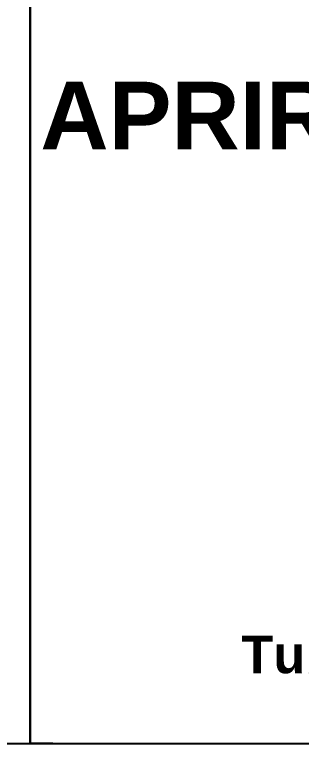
# Model space of a CAD drawing. Extents: x 159 to 725, y 98 to 296.
# Drawn here: x 512.9 to 551.1, y 98 to 195 of the extents above; entities that cross this region are included whole.
import ezdxf
from ezdxf.enums import TextEntityAlignment as Align

# ---------------------------------------------------------------- set-up
doc = ezdxf.new("R2010")
doc.units = 0
doc.header["$LTSCALE"] = 8
doc.header["$MEASUREMENT"] = 0
doc.layers.get('0').update_dxf_attribs({"linetype": 'CONTINUOUS'})
doc.layers.add('ACOTA', color=1, linetype='CONTINUOUS')
doc.styles.add('style1', font='')
doc.styles.get('style1').set_extended_font_data('Arial', bold=True)

msp = doc.modelspace()

# ---------------------------------------------------------------- linework, layer by layer
at = {"color": 7}
for points in [[(515, 197), (410, 197), (410, 98), (515, 98)], [(620, 197), (515, 197), (515, 98), (620, 98)]]:
    msp.add_lwpolyline(points, close=True, dxfattribs=at)
at = {"layer": 'ACOTA'}
for p, q in [((515, 101), (515, 98)), ((515, 98), (515, 101)), ((515, 98), (518, 98)), ((518, 98), (515, 98))]:
    msp.add_line(p, q, dxfattribs=at)

# ---------------------------------------------------------------- texts
at = {"color": 7, "style": 'style1'}
for s, height, p in [('APRIRE PER QUI', 9, (567.682, 177.082)), ('Tubo standard', 5, (567.339, 107.339))]:
    msp.add_text(s, height=height, dxfattribs=at).set_placement(p, align=Align.CENTER)

doc.saveas('drawing.dxf')
